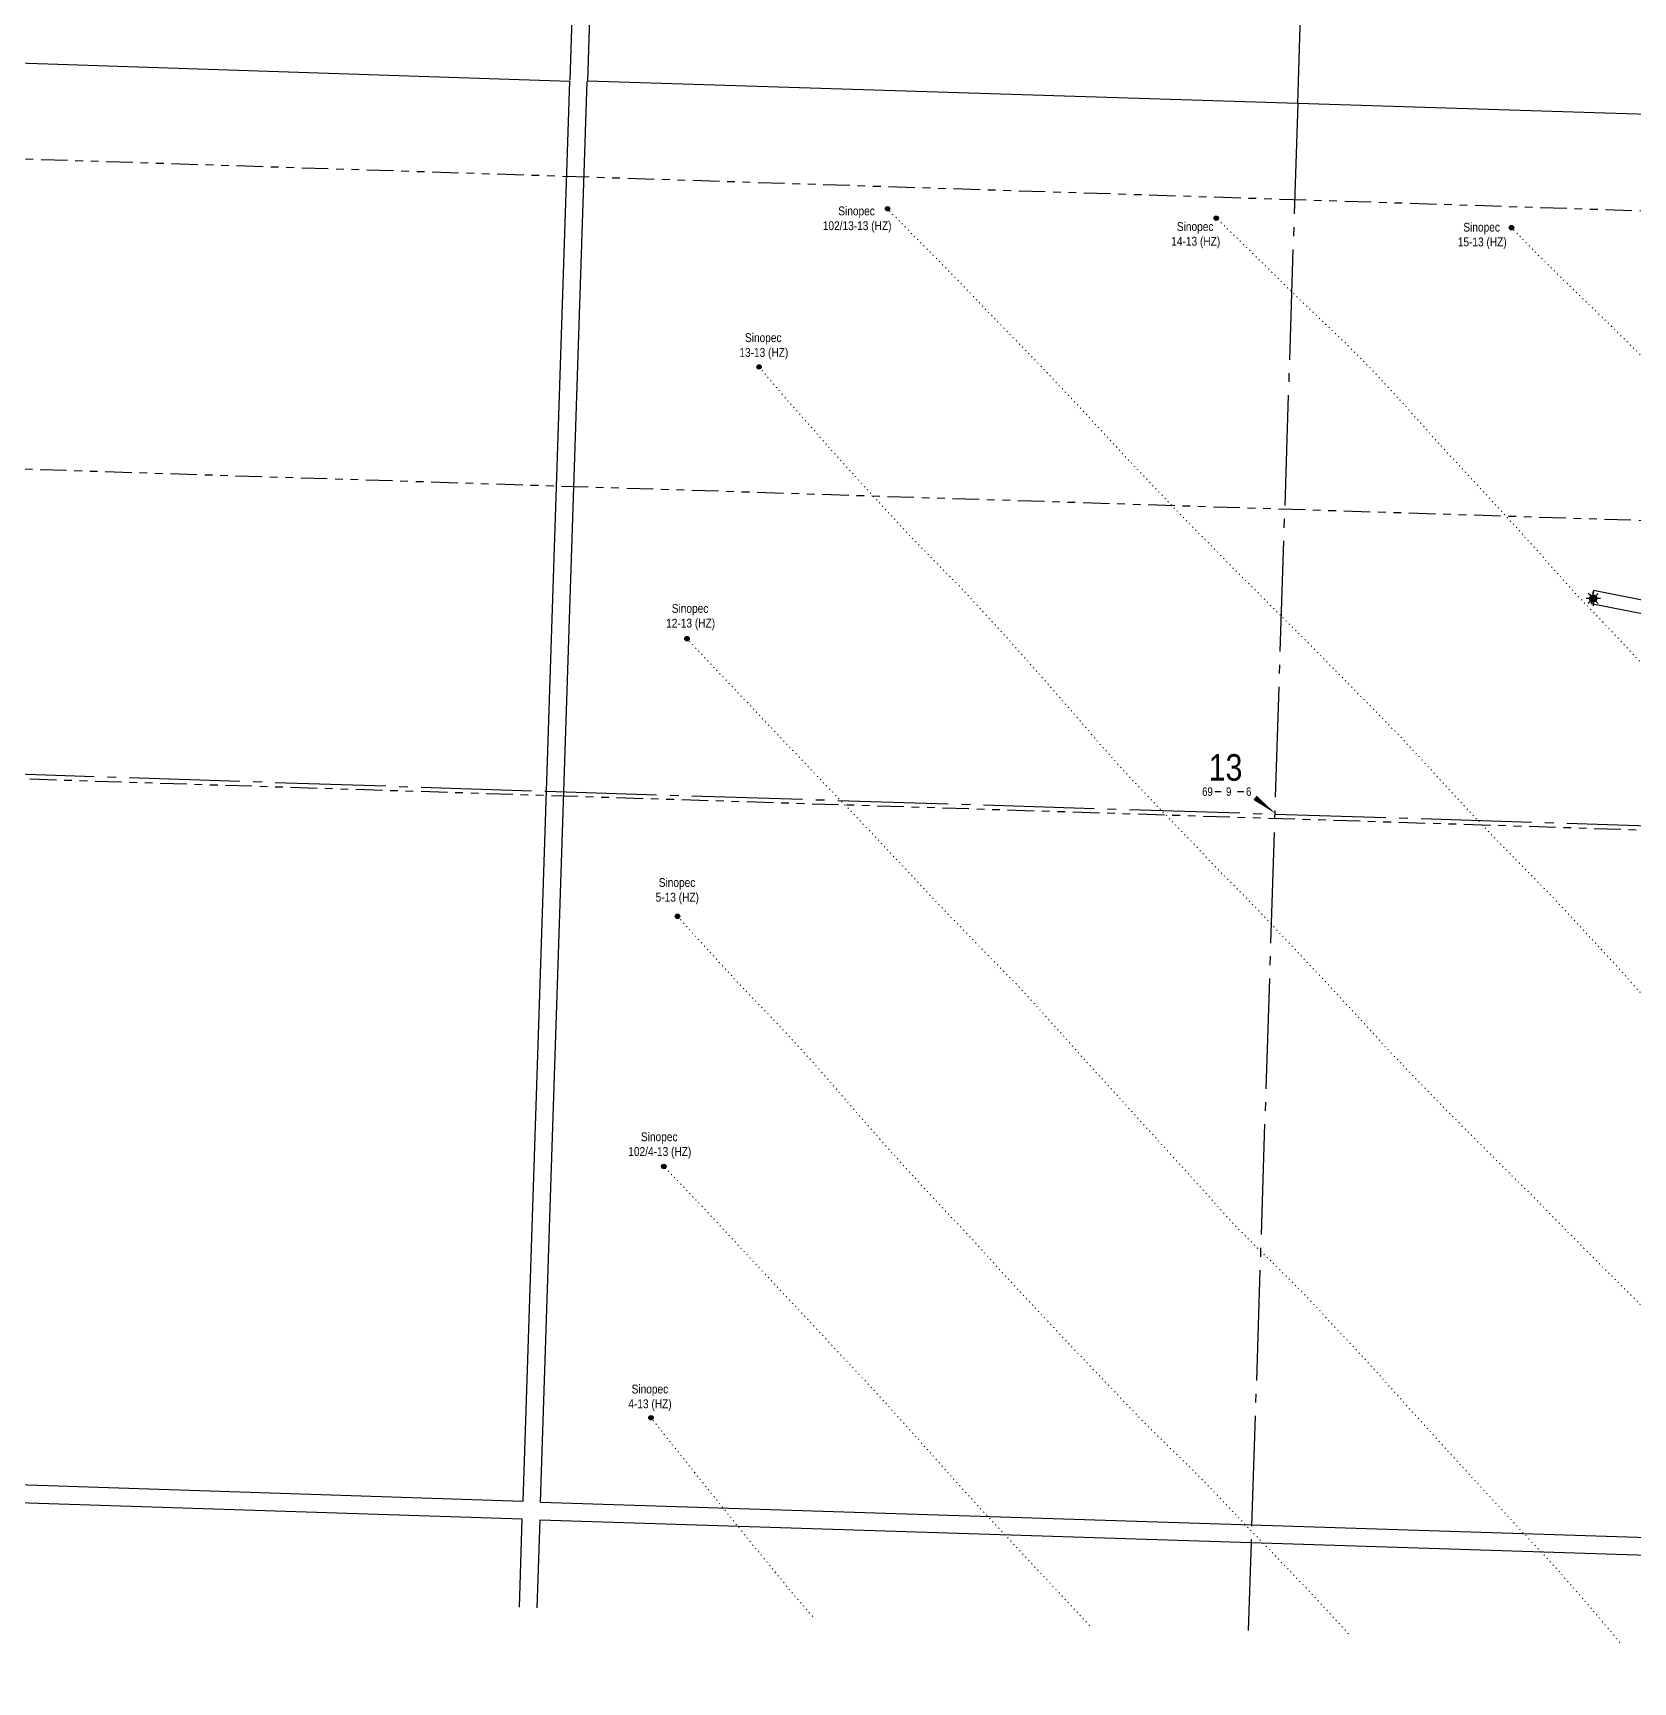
# Model space of a CAD drawing. Extents: x 353684 to 362846, y 6089656 to 6096169.
# Drawn here: x 355631 to 357440, y 6093232 to 6095097 of the extents above; entities that cross this region are included whole.
import ezdxf
from ezdxf.enums import TextEntityAlignment as Align

# ---------------------------------------------------------------- set-up
doc = ezdxf.new("R2010")
doc.units = 0
doc.header["$LTSCALE"] = 5
doc.header["$PDMODE"] = 34
doc.header["$PDSIZE"] = 0.03
for name, pattern in [('foc-DOT', [1, 0.2, -0.8]), ('foc-DRILLPATH', [14.75, 6, -1.75, 1.75, -1.75, 1.75, -1.75]), ('foc-QUARTERLINE', [33, 25, -3, 2, -3])]:
    doc.linetypes.add(name, pattern=pattern)
for name, color, linetype in [('10', 1, 'Continuous'), ('9', 3, 'Continuous'), ('ABADATA-DRILL', 8, 'foc-DOT'), ('ABADATA-DRILL-T', 8, 'Continuous'), ('AS-DRILL-T', 8, 'Continuous'), ('C-RW', 13, 'Continuous'), ('DESCRIPTION', 4, 'Continuous'), ('DRILL-T', 8, 'Continuous'), ('L-QSEC', 8, 'foc-QUARTERLINE'), ('L-SEC', 7, 'Continuous'), ('L-SECLBL', 7, 'Continuous'), ('MSPOINT', 7, 'Continuous'), ('P-PDRILLPATH', 12, 'foc-DRILLPATH'), ('POINTNUMBER', 4, 'Continuous')]:
    doc.layers.add(name, color=color, linetype=linetype)
doc.styles.add('80L', font='ARIALN.TTF', dxfattribs={"height": 10})
doc.styles.add('DESCRIPTION', font='ARIALN.TTF', dxfattribs={"height": 2.5})
doc.styles.add('POINTNUMBER', font='ARIALN.TTF', dxfattribs={"height": 2.5})
doc.styles.add('SIMPLEX', font='ARIALN.TTF')

# ---------------------------------------------------------------- blocks, each defined once
blk = doc.blocks.new('BH-Existing')
at = {"layer": 'AS-DRILL-T'}
h = blk.add_hatch(color=256, dxfattribs=at)
h.dxf.hatch_style = 1
edge = h.paths.add_edge_path()
edge.add_arc((0, 0), 0.5, 0, 360)
blk.add_circle((0, 0), 0.5, dxfattribs=at)
blk = doc.blocks.new('GAS')
h = blk.add_hatch(color=255)
h.dxf.hatch_style = 1
edge = h.paths.add_edge_path()
edge.add_arc((0, 0), 0.9, 0, 360)
for p, q in [((-0.81, 0), (-1.62, 0)), ((-0.57, 0.57), (-1.14, 1.14)), ((0, 0.81), (0, 1.62)), ((0.57, 0.57), (1.14, 1.14)), ((1.62, 0), (0.81, 0)), ((-0.57, -0.57), (-1.14, -1.14)), ((0, -0.81), (0, -1.62)), ((1.14, -1.14), (0.57, -0.57))]:
    blk.add_line(p, q)
blk.add_circle((0, 0), 0.8)
blk = doc.blocks.new('L-SECLBL')
at = {"layer": '9', "color": 7}
for p, q in [((-5.1, -27.8), (-12.3, -27.8)), ((20.7, -27.8), (13.5, -27.8))]:
    blk.add_line(p, q, dxfattribs=at)
at = {"layer": '10', "color": 2, "style": 'SIMPLEX'}
blk.add_attdef('SEC', text='', height=30, dxfattribs=at).set_placement((0, 0), align=Align.MIDDLE)
at = {"layer": '10', "color": 5, "style": '80L'}
blk.add_attdef('TWP', text='', height=9.5, dxfattribs=at).set_placement((-14.4, -27.4), align=Align.MIDDLE_RIGHT)
blk.add_attdef('RGE', text='', height=9.5, dxfattribs=at).set_placement((3.6, -27.4), align=Align.MIDDLE_CENTER)
blk.add_attdef('MER', text='', height=9.5, dxfattribs=at).set_placement((23.2, -27.4), align=Align.MIDDLE_LEFT)

msp = doc.modelspace()

# ---------------------------------------------------------------- linework, layer by layer
at = {"layer": 'ABADATA-DRILL', "flags": 128}
for points in [[(358160.504, 6093253.802), (358157.684, 6093256.739), (358144.398, 6093270.734), (358131.097, 6093284.58), (358117.634, 6093298.381), (358104.173, 6093312.212), (358090.703, 6093326.083), (358077.15, 6093339.877), (358063.802, 6093353.834), (358050.723, 6093368.043), (358037.656, 6093382.332), (358024.702, 6093396.377), (358011.551, 6093410.548), (357998.408, 6093424.649), (357985.168, 6093438.823), (357972.016, 6093452.954), (357958.835, 6093467.106), (357945.612, 6093481.2), (357932.227, 6093495.238), (357918.858, 6093509.146), (357905.41, 6093523.087), (357892.071, 6093536.994), (357878.756, 6093551.03), (357865.481, 6093565.065), (357852.165, 6093579.072), (357838.81, 6093593.089), (357825.464, 6093607.117), (357812.148, 6093621.123), (357798.844, 6093635.159), (357785.547, 6093649.135), (357772.191, 6093663.152), (357759.225, 6093676.828), (357745.838, 6093690.786), (357731.975, 6093704.92), (357718.402, 6093718.694), (357705.025, 6093732.642), (357691.698, 6093746.639), (357678.313, 6093760.658), (357665.015, 6093774.603), (357651.608, 6093788.573), (357638.401, 6093802.536), (357625.262, 6093816.766), (357612.466, 6093831.077), (357599.694, 6093845.526), (357586.76, 6093859.881), (357573.742, 6093874.138), (357560.67, 6093888.577), (357534.91, 6093917.262), (357522.07, 6093931.464), (357509.003, 6093945.732), (357495.888, 6093959.792), (357482.722, 6093974.084), (357469.714, 6093988.351), (357456.73, 6094002.737), (357443.879, 6094017.199), (357431.017, 6094031.631), (357418.099, 6094045.895), (357404.962, 6094060.166), (357378.809, 6094088.444), (357365.746, 6094102.542), (357352.501, 6094116.586), (357339.119, 6094130.385), (357325.616, 6094144.167), (357312.056, 6094158.041), (357298.541, 6094171.773), (357285.058, 6094185.565), (357271.642, 6094199.554), (357258.405, 6094213.518), (357245.213, 6094227.671), (357232.133, 6094241.84), (357219.105, 6094256.087), (357206.078, 6094270.375), (357192.969, 6094284.614), (357179.666, 6094298.69), (357166.156, 6094312.563), (357152.693, 6094326.374), (357139.24, 6094340.144), (357125.725, 6094353.867), (357112.112, 6094367.652), (357098.608, 6094381.395), (357085.133, 6094395.116), (357071.519, 6094408.881), (357057.775, 6094422.631), (357044.067, 6094436.26), (357030.49, 6094449.904), (357016.822, 6094463.541), (356989.502, 6094490.665), (356975.969, 6094504.448), (356962.574, 6094518.147), (356948.957, 6094531.823), (356935.382, 6094545.537), (356922.196, 6094559.229), (356895.58, 6094587.101), (356882.243, 6094601.078), (356869.409, 6094614.809), (356856.521, 6094628.752), (356843.361, 6094642.934), (356830.452, 6094656.837), (356817.318, 6094670.888), (356804.35, 6094684.833), (356791.176, 6094698.885), (356777.985, 6094712.728), (356764.707, 6094726.663), (356751.48, 6094740.316), (356737.976, 6094754.078), (356724.717, 6094767.673), (356711.307, 6094781.522), (356698.025, 6094795.357), (356684.852, 6094809.109), (356671.472, 6094822.997), (356644.343, 6094850.475), (356630.766, 6094864.14), (356617.212, 6094877.883), (356608.392, 6094886.926), (356597.32, 6094898.48)], [(358543.585, 6093241.823), (358540.868, 6093244.689), (358527.479, 6093258.587), (358514.04, 6093272.488), (358500.614, 6093286.487), (358487.143, 6093300.339), (358473.496, 6093314.015), (358459.768, 6093327.634), (358446.041, 6093341.283), (358432.293, 6093354.923), (358418.594, 6093368.501), (358404.958, 6093382.208), (358391.424, 6093395.961), (358377.83, 6093409.696), (358364.194, 6093423.382), (358350.538, 6093437.099), (358337.089, 6093450.979), (358323.741, 6093464.937), (358310.269, 6093478.748), (358297.039, 6093492.612), (358283.858, 6093506.794), (358270.765, 6093520.873), (358257.594, 6093535.045), (358244.403, 6093549.178), (358231.11, 6093563.293), (358217.885, 6093577.337), (358204.611, 6093591.382), (358191.224, 6093605.36), (358177.795, 6093619.26), (358164.362, 6093633.05), (358150.892, 6093646.921), (358137.566, 6093660.928), (358124.368, 6093674.881), (358110.96, 6093688.8), (358097.541, 6093702.71), (358084.333, 6093716.643), (358071.277, 6093730.651), (358058.237, 6093744.848), (358045.048, 6093759.061), (358031.644, 6093773.12), (358018.142, 6093786.932), (358004.819, 6093800.719), (357991.623, 6093814.721), (357978.523, 6093828.901), (357965.551, 6093843.046), (357952.36, 6093857.179), (357939.041, 6093871.095), (357925.581, 6093884.966), (357912.382, 6093898.869), (357899.161, 6093913.032), (357885.887, 6093927.097), (357872.57, 6093941.064), (357859.109, 6093954.915), (357845.62, 6093968.816), (357832.235, 6093982.865), (357818.86, 6093996.893), (357805.434, 6094010.913), (357792.086, 6094024.85), (357778.824, 6094038.665), (357765.458, 6094052.663), (357752.203, 6094066.687), (357739.168, 6094080.715), (357726.05, 6094094.665), (357712.52, 6094108.548), (357699, 6094122.401), (357685.672, 6094136.337), (357672.488, 6094150.4), (357659.318, 6094164.601), (357646.086, 6094178.725), (357632.709, 6094192.703), (357619.238, 6094206.565), (357605.768, 6094220.436), (357592.382, 6094234.424), (357579.154, 6094248.358), (357565.837, 6094262.334), (357552.451, 6094276.333), (357539.023, 6094290.283), (357525.601, 6094304.092), (357512.209, 6094317.901), (357498.945, 6094331.986), (357485.757, 6094346.218), (357472.553, 6094360.281), (357459.227, 6094374.308), (357446.044, 6094388.38), (357432.922, 6094402.5), (357419.7, 6094416.634), (357406.457, 6094430.728), (357393.497, 6094444.293), (357380.028, 6094458.214), (357367.016, 6094472.311), (357354.245, 6094486.78), (357341.433, 6094501.221), (357328.579, 6094515.623), (357315.722, 6094529.885), (357302.764, 6094544.15), (357289.804, 6094558.335), (357276.841, 6094572.411), (357263.78, 6094586.579), (357250.766, 6094600.646), (357237.75, 6094614.623), (357224.863, 6094628.586), (357212.003, 6094642.788), (357199.304, 6094656.995), (357186.514, 6094671.195), (357173.739, 6094685.224), (357160.78, 6094699.439), (357147.81, 6094713.305), (357134.409, 6094727.143), (357120.822, 6094740.798), (357107.018, 6094754.25), (357093.11, 6094767.544), (357079.053, 6094780.894), (357065.309, 6094794.013), (357051.435, 6094807.457), (357037.704, 6094820.976), (357024.013, 6094834.514), (357010.261, 6094848.004), (356996.456, 6094861.435), (356980.58, 6094876.723), (356969.032, 6094887.792)], [(358852.154, 6093232.174), (358851.064, 6093235.54), (358844.06, 6093253.33), (358835.999, 6093270.902), (358826.981, 6093287.935), (358816.938, 6093304.529), (358806.153, 6093320.437), (358794.479, 6093335.762), (358781.795, 6093350.429), (358778.805, 6093353.665), (358768.492, 6093364.525), (358755.131, 6093378.393), (358741.849, 6093392.188), (358728.398, 6093406.029), (358714.958, 6093419.919), (358701.572, 6093433.907), (358688.101, 6093447.778), (358674.628, 6093461.56), (358661.215, 6093475.319), (358647.865, 6093489.196), (358634.597, 6093503.141), (358621.158, 6093517.061), (358607.481, 6093530.709), (358593.576, 6093544.124), (358579.601, 6093557.52), (358565.644, 6093570.867), (358551.656, 6093584.174), (358537.845, 6093597.726), (358524.346, 6093611.307), (358510.636, 6093624.886), (358496.835, 6093638.407), (358483.053, 6093651.918), (358469.509, 6093665.672), (358456.061, 6093679.602), (358442.508, 6093693.366), (358428.888, 6093706.952), (358415.126, 6093720.452), (358401.404, 6093733.931), (358387.799, 6093747.656), (358374.374, 6093761.396), (358360.831, 6093775.149), (358347.136, 6093788.877), (358333.55, 6093802.582), (358320.172, 6093816.52), (358306.877, 6093830.546), (358293.481, 6093844.545), (358280.064, 6093858.524), (358266.659, 6093872.553), (358253.282, 6093886.532), (358239.921, 6093900.39), (358226.584, 6093914.357), (358213.423, 6093928.488), (358200.374, 6093942.736), (358187.336, 6093956.974), (358174.157, 6093971.206), (358160.995, 6093985.318), (358147.924, 6093999.466), (358135.007, 6094013.77), (358122.042, 6094028.116), (358109.055, 6094042.402), (358096.069, 6094056.718), (358083.092, 6094070.994), (358070.054, 6094085.241), (358056.931, 6094099.342), (358043.618, 6094113.428), (358030.283, 6094127.465), (358017.089, 6094141.528), (358003.958, 6094155.678), (357990.864, 6094169.758), (357977.683, 6094183.91), (357964.577, 6094197.92), (357951.384, 6094211.992), (357938.08, 6094226.078), (357924.804, 6094240.073), (357911.53, 6094254.138), (357898.303, 6094268.092), (357884.956, 6094282.079), (357871.559, 6094296.058), (357858.181, 6094309.976), (357844.731, 6094323.857), (357831.129, 6094337.682), (357817.503, 6094351.378), (357804.011, 6094365.19), (357790.791, 6094379.053), (357777.518, 6094393.168), (357764.338, 6094407.35), (357751.239, 6094421.56), (357738.15, 6094435.799), (357724.951, 6094450.002), (357711.613, 6094463.939), (357698.153, 6094477.52), (357684.454, 6094491.118), (357670.797, 6094504.775), (357657.333, 6094518.186), (357643.576, 6094531.526), (357629.587, 6094544.803), (357615.543, 6094557.952), (357601.84, 6094571.1), (357588.509, 6094584.626), (357575.192, 6094598.583), (357562.011, 6094612.415), (357548.805, 6094626.428), (357535.814, 6094640.594), (357522.826, 6094654.85), (357496.684, 6094683.138), (357483.437, 6094697.122), (357463.413, 6094717.963), (357456.727, 6094724.877), (357443.141, 6094738.552), (357429.663, 6094751.853), (357416.157, 6094765.225), (357402.344, 6094778.707), (357388.478, 6094792.09), (357374.611, 6094805.423), (357360.94, 6094818.64), (357333.597, 6094845.655), (357302.83, 6094877.07)], [(357810.481, 6093264.748), (357800.041, 6093274.786), (357786.665, 6093288.804), (357773.454, 6093302.948), (357760.416, 6093317.205), (357747.785, 6093331.68), (357735.417, 6093346.227), (357722.892, 6093360.899), (357710.071, 6093375.38), (357696.982, 6093389.599), (357683.719, 6093403.694), (357670.443, 6093417.699), (357657.188, 6093431.723), (357644.006, 6093445.846), (357630.946, 6093460.024), (357617.865, 6093474.183), (357604.735, 6093488.384), (357591.554, 6093502.556), (357578.354, 6093516.719), (357565.254, 6093530.918), (357552.316, 6093545.173), (357539.444, 6093559.615), (357526.633, 6093574.076), (357513.812, 6093588.567), (357500.94, 6093602.99), (357488.005, 6093617.344), (357475.005, 6093631.541), (357461.773, 6093645.664), (357448.285, 6093659.586), (357434.673, 6093673.092), (357421.099, 6093686.536), (357407.371, 6093700.165), (357393.733, 6093713.781), (357380.167, 6093727.456), (357366.58, 6093741.12), (357353.018, 6093754.944), (357339.598, 6093768.824), (357326.134, 6093782.555), (357312.218, 6093796.25), (357298.366, 6093809.763), (357271.071, 6093837.056), (357257.532, 6093850.629), (357243.826, 6093864.348), (357230.15, 6093878.015), (357216.596, 6093891.789), (357203.179, 6093905.739), (357189.887, 6093919.544), (357176.398, 6093933.476), (357163.114, 6093947.541), (357150.049, 6093961.87), (357137, 6093976.108), (357110.88, 6094004.485), (357097.778, 6094018.614), (357084.651, 6094032.585), (357071.376, 6094046.61), (357058.141, 6094060.644), (357044.967, 6094074.706), (357031.766, 6094088.848), (357005.141, 6094116.761), (356991.576, 6094130.475), (356973.789, 6094148.344), (356959.864, 6094162.69), (356951.199, 6094171.887), (356937.964, 6094185.921), (356924.564, 6094199.81), (356911.074, 6094213.672), (356897.645, 6094227.592), (356871.126, 6094255.681), (356858.157, 6094269.896), (356845.34, 6094284.187), (356832.637, 6094298.584), (356820.082, 6094313.247), (356807.536, 6094327.879), (356794.777, 6094342.419), (356782.057, 6094356.916), (356756.693, 6094385.8), (356743.902, 6094400.25), (356731.2, 6094414.387), (356718.197, 6094428.463), (356705.209, 6094442.729), (356692.354, 6094457.071), (356679.047, 6094471.038), (356665.442, 6094484.773), (356651.918, 6094498.516), (356638.648, 6094512.08), (356625.537, 6094525.6), (356612.281, 6094539.584), (356599.202, 6094553.813), (356586.346, 6094567.805), (356573.325, 6094581.972), (356560.637, 6094595.879), (356547.736, 6094610.042), (356534.898, 6094624.284), (356522.146, 6094638.743), (356493.597, 6094670.988), (356483.828, 6094681.971), (356471.262, 6094696.594), (356451.976, 6094719.603)], [(357425.372, 6093277.027), (357420.949, 6093282.15), (357408.592, 6093297.077), (357396.163, 6093311.905), (357383.498, 6093326.562), (357370.78, 6093341.139), (357358.136, 6093355.505), (357345.11, 6093369.822), (357331.856, 6093383.907), (357318.616, 6093398.091), (357305.498, 6093412.331), (357292.446, 6093426.469), (357279.375, 6093440.628), (357266.343, 6093454.755), (357253.312, 6093468.913), (357240.274, 6093483.16), (357227.288, 6093497.476), (357214.292, 6093511.793), (357201.374, 6093526.037), (357188.389, 6093540.383), (357175.456, 6093554.787), (357162.527, 6093569.312), (357149.582, 6093583.687), (357136.454, 6093597.927), (357123.232, 6093612.061), (357109.971, 6093626.215), (357096.907, 6093640.284), (357083.869, 6093654.532), (357070.686, 6093668.624), (357057.062, 6093682.39), (357043.282, 6093695.931), (357029.531, 6093709.48), (357015.751, 6093723.031), (357001.959, 6093736.532), (356988.53, 6093750.432), (356975.532, 6093764.699), (356962.646, 6093779.012), (356949.74, 6093793.325), (356936.757, 6093807.721), (356923.801, 6093822.037), (356910.805, 6093836.363), (356897.818, 6093850.659), (356884.842, 6093864.955), (356871.885, 6093879.23), (356858.828, 6093893.518), (356845.811, 6093907.815), (356832.784, 6093922.103), (356819.809, 6093936.439), (356806.955, 6093950.811), (356794.082, 6093965.213), (356781.127, 6093979.588), (356768.162, 6093993.924), (356755.176, 6094008.23), (356742.206, 6094022.115), (356728.803, 6094035.894), (356715.3, 6094049.666), (356701.857, 6094063.457), (356688.407, 6094077.327), (356675.103, 6094091.083), (356661.683, 6094104.963), (356648.589, 6094118.682), (356635.558, 6094132.549), (356622.334, 6094146.613), (356609.255, 6094160.502), (356596.022, 6094174.585), (356582.924, 6094188.535), (356569.806, 6094202.475), (356556.615, 6094216.317), (356543.448, 6094229.959), (356530.124, 6094243.705), (356516.787, 6094257.672), (356503.534, 6094271.767), (356490.307, 6094285.73), (356476.948, 6094299.648), (356463.648, 6094313.524), (356450.393, 6094327.558), (356437.129, 6094341.623), (356423.833, 6094355.619), (356410.759, 6094369.367), (356397.512, 6094383.341), (356382.759, 6094399.054), (356370.487, 6094412.217)], [(357118.418, 6093286.814), (357110.484, 6093295.497), (357092.088, 6093315.52), (357073.645, 6093335.334), (357055.015, 6093354.893), (357036.24, 6093374.337), (357017.496, 6093393.781), (356998.783, 6093413.273), (356980.164, 6093432.882), (356961.595, 6093452.51), (356942.614, 6093471.721), (356923.3, 6093490.562), (356903.799, 6093509.488), (356884.661, 6093528.504), (356865.93, 6093548.077), (356847.286, 6093567.837), (356828.443, 6093587.323), (356809.644, 6093606.938), (356791.113, 6093626.795), (356772.488, 6093646.555), (356753.834, 6093666.325), (356735.262, 6093686.153), (356717.069, 6093706.249), (356699, 6093726.491), (356680.48, 6093746.388), (356661.672, 6093766.023), (356643.152, 6093785.919), (356624.902, 6093805.807), (356606.765, 6093825.811), (356588.825, 6093845.999), (356570.987, 6093866.264), (356553.355, 6093886.703), (356535.713, 6093907.152), (356517.885, 6093927.436), (356499.718, 6093947.411), (356481.438, 6093967.3), (356462.96, 6093986.935), (356444.142, 6094006.271), (356425.572, 6094025.838), (356407.393, 6094045.774), (356389.215, 6094065.729), (356371.153, 6094085.561), (356359.736, 6094098.149)], [(356825.771, 6093296.145), (356813.505, 6093309.085), (356794.992, 6093328.881), (356776.532, 6093348.776), (356757.981, 6093368.623), (356739.391, 6093388.531), (356720.861, 6093408.418), (356702.518, 6093428.209), (356684.339, 6093448.135), (356666.254, 6093468.177), (356648.303, 6093488.346), (356630.401, 6093508.483), (356612.397, 6093528.563), (356594.258, 6093548.467), (356575.956, 6093568.287), (356557.563, 6093588.079), (356539.169, 6093607.862), (356520.796, 6093627.633), (356502.309, 6093647.319), (356483.75, 6093666.916), (356465.273, 6093686.591), (356446.958, 6093706.331), (356428.73, 6093725.968), (356410.23, 6093745.854), (356391.784, 6093765.558), (356373.205, 6093785.146), (356356.081, 6093803.017), (356344.302, 6093815.246)], [(356512.635, 6093306.13), (356509.083, 6093310.165), (356496.417, 6093324.703), (356484.069, 6093339.482), (356471.936, 6093354.424), (356459.642, 6093369.321), (356447.346, 6093384.189), (356435.146, 6093399.233), (356423.088, 6093414.303), (356411.028, 6093429.362), (356398.949, 6093444.413), (356386.879, 6093459.453), (356374.84, 6093474.502), (356362.821, 6093489.571), (356350.782, 6093504.65), (356344.682, 6093512.307), (356329.749, 6093531.1)]]:
    msp.add_lwpolyline(points, dxfattribs=at)
at = {"layer": 'C-RW', "flags": 128}
msp.add_lwpolyline([(357840.056, 6094789.876), (357829.827, 6094469.55), (357828.953, 6094442.19), (357458.159, 6094454.388), (357395.734, 6094466.718), (357392.826, 6094452.007), (357456.447, 6094439.44), (357828.474, 6094427.202), (357820.874, 6094189.238), (357795.453, 6093400.348), (357813.404, 6093399.786), (357838.86, 6094188.674), (357847.397, 6094455.98), (357864.537, 6094992.655), (357867.457, 6095092.587)], dxfattribs=at)
at = {"layer": 'L-QSEC'}
for p, q in [((357061.121, 6095017.482), (357064.339, 6095117.33)), ((357061.121, 6095017.482), (357008.395, 6093389.944)), ((354585.65, 6094293.193), (356211.2, 6094239.62)), ((356211.2, 6094239.62), (357838.859, 6094188.673)), ((357008.395, 6093389.944), (357005.237, 6093290.423))]:
    msp.add_line(p, q, dxfattribs=at)
at = {"layer": 'L-SEC'}
for p, q in [((356241.079, 6095142.693), (356237.936, 6095043.898)), ((356261.181, 6095142.073), (356258.037, 6095043.266)), ((355435.026, 6095069.484), (356237.593, 6095042.851)), ((356237.593, 6095042.851), (356211.2, 6094239.62)), ((356231.308, 6094238.989), (356257.701, 6095042.232)), ((356258.037, 6095043.266), (357864.47, 6094992.742)), ((356211.2, 6094239.62), (356184.808, 6093436.39)), ((356204.915, 6093435.747), (356231.308, 6094238.989)), ((356184.808, 6093436.39), (355381.946, 6093462.619)), ((356184.147, 6093416.283), (355381.281, 6093442.513)), ((356204.915, 6093435.747), (357009.047, 6093410.05)), ((356180.987, 6093316.705), (356184.147, 6093416.283)), ((356201.095, 6093316.064), (356204.255, 6093415.641)), ((356204.255, 6093415.641), (357008.395, 6093389.944)), ((357009.047, 6093410.05), (357813.177, 6093384.353)), ((357008.395, 6093389.944), (357812.535, 6093364.245))]:
    msp.add_line(p, q, dxfattribs=at)
at = {"layer": 'L-SECLBL', "flags": 128}
msp.add_lwpolyline([(357036.572, 6094213.991, 0, 5.998, 0), (357012.82, 6094232.28, 0, 0, 0)], format="xyseb", dxfattribs=at)
at = {"layer": 'MSPOINT'}
msp.add_point((356237.936, 6095043.898), dxfattribs=at)
at = {"layer": 'P-PDRILLPATH', "flags": 128}
for points in [[(357947.277, 6094348.088), (357751.077, 6094886.283), (353927.421, 6095008.846)], [(357957.281, 6094347.752), (357740.055, 6094536.547), (354409.638, 6094642.225)], [(357967.262, 6094347.446), (357729.033, 6094186.812), (355009.911, 6094272.635)]]:
    msp.add_lwpolyline(points, dxfattribs=at)

# ---------------------------------------------------------------- block references
at = {"layer": 'ABADATA-DRILL-T'}
for name, p, xscale, yscale, zscale in [('BH-Existing', (356597.32, 6094898.48), 4.998703049999995, 4.998703049999995, 4.998703049999995), ('BH-Existing', (356969.032, 6094887.792), 4.998703049999995, 4.998703049999995, 4.998703049999995), ('BH-Existing', (357302.83, 6094877.07), 4.998703049999995, 4.998703049999995, 4.998703049999995), ('BH-Existing', (356451.976, 6094719.603), 4.998703049999995, 4.998703049999995, 4.998703049999995), ('GAS', (357395.315, 6094457.643), 4.99867584999998, 4.99867584999998, 4.99867584999998), ('BH-Existing', (356370.487, 6094412.217), 4.998703049999995, 4.998703049999995, 4.998703049999995), ('BH-Existing', (356359.736, 6094098.149), 4.998703049999995, 4.998703049999995, 4.998703049999995), ('BH-Existing', (356344.302, 6093815.246), 4.998703049999995, 4.998703049999995, 4.998703049999995), ('BH-Existing', (356329.749, 6093531.1), 4.998703049999995, 4.998703049999995, 4.998703049999995)]:
    msp.add_blockref(name, p, dxfattribs=dict(at, xscale=xscale, yscale=yscale, zscale=zscale))
at = {"layer": 'L-SECLBL', "xscale": 0.9997379999999947, "yscale": 0.9997379999999947, "zscale": 0.9997379999999947}
msp.add_blockref('L-SECLBL', (356979.515, 6094266.617), dxfattribs=at).add_auto_attribs({'SEC': '13', 'TWP': '69', 'RGE': '9', 'MER': '6'})

# ---------------------------------------------------------------- texts
at = {"layer": 'DESCRIPTION', "style": 'DESCRIPTION'}
msp.add_text('calc NE14', height=0.15, dxfattribs=at).set_placement((356237.936, 6095043.673))
at = {"layer": 'DRILL-T', "char_height": 10, "attachment_point": 1, "style": '80L'}
for s, width, insert in [('\\pi18.154;Sinopec\\P\\pi0.66392;102/13-13 (HZ)', 77.07817, (356523.366, 6094900.97)), ('\\pi7.0043;Sinopec\\P\\pi0.66392;14-13 (HZ)', 54.7794, (356917.441, 6094883.331)), ('\\pi7.0043;Sinopec\\P\\pi0.66392;15-13 (HZ)', 54.7794, (357241.417, 6094882.626)), ('\\pi9.351;Sinopec\\P\\pi3.0106;13-13 (HZ)', 59.47282, (356426.674, 6094757.663)), ('\\pi7.0043;Sinopec\\P\\pi0.66392;12-13 (HZ)', 54.7794, (356346.237, 6094451.466)), ('\\pi3.8252;Sinopec\\P\\pi0.28492;5-13 (HZ)', 48.42115, (356334.716, 6094141.451)), ('\\pi14.968;Sinopec\\P\\pi0.66392;102/4-13 (HZ)', 70.70709, (356303.409, 6093853.831)), ('\\pi3.8252;Sinopec\\P\\pi0.12121;4-13 (HZ)', 48.42115, (356304.02, 6093568.55))]:
    msp.add_mtext_dynamic_manual_height_columns(s, width=width, gutter_width=50, heights=[0], dxfattribs=dict(at, insert=insert))
at = {"layer": 'POINTNUMBER', "style": 'POINTNUMBER'}
msp.add_text('29', height=0.15, dxfattribs=at).set_placement((356237.973, 6095043.935))

doc.saveas('drawing.dxf')
